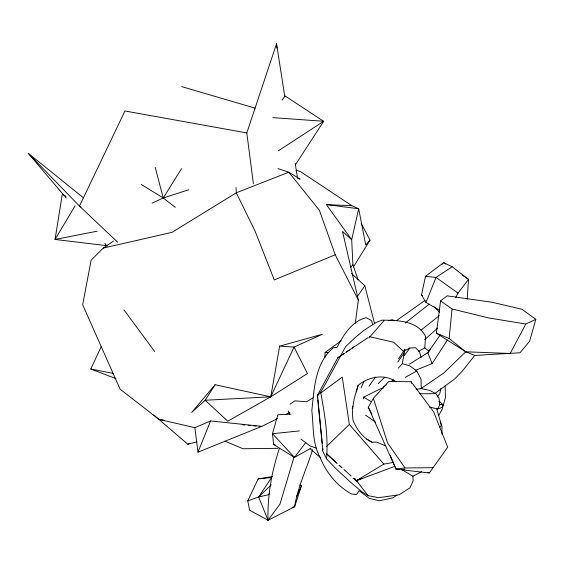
<?xml version="1.0" encoding="UTF-8"?>
<svg xmlns="http://www.w3.org/2000/svg" width="564" height="564" viewBox="0 0 564 564"><rect width="100%" height="100%" fill="white"/><g stroke="black" fill="none" stroke-linecap="round" stroke-linejoin="round"><path stroke-width="0.85" d="M363.66 398.875L363.674 397.126L381.398 388.328L383.076 388.737M272.581 476.573L258.15 478.878L247.772 500.867L249.648 510.237L268.027 520.241C267.322 495.826 271.763 471.511 279.406 448.373M324.822 357.647L325.104 352.451L341.107 340.832M396.168 381.863C384.683 373.481 368.616 376.639 358.154 385.304C354.481 396.591 351.118 408.611 353.085 420.547C356.885 429.521 362.955 438.045 372.043 442.197L376.597 442.056L385.543 445.828M428.887 351.062L424.805 347.939L425.552 336.454C417.452 320.303 397.437 320.401 381.99 320.148L376.244 322.397L363.724 330.518L355.524 337.244L345.619 346.634L325.322 384.077L320.669 392.107L317.32 396.139M401.575 469.53L412.933 476.185L413.102 480.916L409.957 487.881L399.101 494.804L378.571 497.695L368.073 495.657L361.968 491.836L350.773 482.382L335.968 468.754L326.507 458.821C328.488 436.465 324.667 414.039 320.669 392.107M467.154 299.357L468.522 279.399L452.208 266.772L443.607 262.62L425.51 276.311L421.498 295.014L425.982 302.445L439.469 310.256M535.8 319.337L525.838 324.032L510.152 353.487L465.751 351.795L449.134 338.513L452.039 308.987L440.583 300.915L447.139 295.839L492.005 302.241L522.045 309.276L535.8 319.337L529.624 341.262L519.98 352.775L474.719 355.426L465.751 351.795L436.367 333.197L440.583 300.915M355.257 323.25L358.366 300.126L342.51 231.437L351.696 239.707L352.916 264.763L358.077 279.666M398.297 368.165L402.301 363.639L404.832 349.285L404.536 350.737L409.887 348.058L415.555 347.678L419.651 351.95L421.089 357.562M279.659 346.134L270.741 396.83L227.757 421.195L205.169 400.25L215.081 384.754L270.741 396.83L307.479 373.516L294.041 347.093L279.659 346.134L322.375 334.262L294.041 347.093L270.741 396.83L205.169 400.25L191.739 412.397L215.081 384.754M312.562 449.621C306.823 468.712 297.693 486.831 294.627 506.726L268.027 520.241L258.664 496.99L271.51 477.581L258.15 478.878M441.027 388.088L439.723 393.771L437.206 396.986M356.434 391.917L358.154 385.304M438.757 401.307L440.181 402.012L442.966 404.797L442.211 407.335L437.742 408.992L429.204 406.947M352.183 408.512L352.909 406.136M294.063 456.939L279.977 504.103L268.027 520.241M299.928 484.984L301.444 485.851L294.627 506.726L292.166 507.473M253.426 183.857L246.806 132.921L276.55 43.759L284.813 96.726M269.303 493.133L268.711 494.699L258.664 496.99L247.772 500.867M425.982 302.445L436.05 277.439L452.208 266.772M259.214 426.391L261.823 426.356L197.985 452.173L210.569 420.948L261.823 426.356L277.481 418.608M361.108 387.898L363.794 381.553M296.749 496.369L301.444 485.851M437.742 408.992L439.758 404.677L438.982 398.092L435.873 393.672L429.789 390.415L421.266 388.603L416.07 389.216M115.888 378.578L90.762 369.018L101.21 346.719M455.656 297.7L458.024 293.09L468.522 279.399L462.522 275.267M317.602 398.078L317.349 395.477L337.758 357.83L344.244 353.409M368.292 407.307L373.368 398.325L388.793 381.461L411.135 381.757L433.624 411.826L447.703 447.16L429.296 472.984L396.02 469.135L368.292 407.307L371.986 414.082M438.658 415.492L442.056 409.506L445.419 397.698L445.116 385.677M75.153 205.705L55.046 239.453L106.589 245.664M353.395 266.948L370.033 240.144L361.129 223.302M181.545 168.636L163.243 197.985L152.111 203.174M415.167 370.449L432.158 363.569L447.344 340.099M295.247 165.04L323.687 121.281L285.067 95.965L282.028 100.11M398.558 358.824L404.832 349.285M357.449 296.452L364.837 285.729L351.365 273.399M397.81 361.961L404.282 352.69M440.103 335.178L427.78 352.704L409.549 364.104M368.955 386.22L375.553 377.09M439.892 427.216L441.443 425.108L436.585 408.378M404.141 355.722L409.887 348.058M305.935 442.282L294.471 457.404L273.632 444.495L272.468 433.709L277.89 414.78L291.017 414.131M474.719 355.426L462.057 371.464L454.669 378.93L435.204 393.256M430.522 349.32L427.78 352.704L432.158 363.569M350.709 267.392L352.916 264.763M441.943 264.537L443.607 262.62L445.793 264.079M368.997 337.836L383.964 320.704M370.033 240.144L365.733 245.009L358.69 208.765L351.823 205.691L300.252 171.428L296.008 170.293M113.413 241.138L103.233 248.089L91.114 260.23L82.654 304.764L120.076 389.139L158.97 419.383L194.89 427.667L210.569 420.948M378.345 383.555L384.542 377.386M258.664 496.99L271.277 484.8M465.751 351.795L443.903 372.917L420.758 388.786M326.563 446.434L349.342 424.445L342.242 377.126L320.803 392.925M424.692 339.648L437.664 328.058M420.941 330.278L439.286 315.678M405.29 323.024L429.162 304.186M421.738 471.631L412.933 476.185M317.349 395.477L318.731 394.455M382.857 387.496L386.396 384.93M391.353 381.334L393.475 379.791M396.922 320.296L425.094 300.344M346.402 351.936L349.285 349.969M352.169 348.002L354.326 346.529M397.063 495.051L392.967 497.822L379.269 500.797L369.335 498.414L359.176 490.729L356.511 494.438L351.598 494.106C337.187 486.076 326.034 472.442 319.985 457.171C312.23 443.085 313.626 426.081 311.814 410.62C314.247 388.779 315.008 362.871 333.338 347.784L337.011 347.396C343.413 335.108 351.795 321.156 366.198 317.68L371.606 320.69L372.649 324.779M290.016 404.169L294.951 400.863L306.576 401.765L313.126 397.789M337.758 357.83L344.244 353.501M345.69 352.542L368.038 337.632M278.419 150.743L323.687 121.281L272.884 117.629M393.249 462.395L383.887 464.101L356.236 480.725L353.656 478.371M310.99 448.176L294.471 457.404L272.468 433.709L299.357 430.931M405.312 377.358L416.817 370.95L421.019 379.212L421.266 388.603M418.608 351.238L424.805 347.939M285.306 414.73L290.002 412.404M153.648 414.914L187.819 444.242L190.216 443.177M358.366 300.126L335.22 254.773L274.266 279.927L255.21 231.451L236.295 192.789L235.985 187.586M361.862 478.469L356.236 480.725L394.878 466.329M188.848 189.73L163.243 197.985L141.36 184.527M187.819 444.242L196.97 441.824M388.314 320.712L392.403 319.703L394.8 320.81M103.233 248.089L171.971 232.354L236.295 192.789L288.782 172.203L300.104 179.119L298.469 178.492M97.184 231.205L55.046 239.453L62.294 194.122L65.953 196.272M390.316 455.409L396.02 469.135L405.037 467.958L432.926 467.676M277.833 448.324L243.028 448.747L224.846 441.104M419.221 393.771L435.873 393.672M325.104 352.451L328.593 352.465M326.359 204.605L358.69 208.765L351.696 239.707L326.359 204.605L351.823 205.691M396.02 469.135L399.538 469.333M403.056 469.53L404.811 469.629M242.957 424.805L244.706 424.974M248.216 425.312L250.846 425.566M253.476 425.82L256.112 426.074M425.51 276.311L436.05 277.439L458.024 293.09M439.504 404.247L442.966 404.797M525.838 324.032L488.812 317.969L452.039 308.987M158.97 419.383L164.131 420.236M246.806 132.921L124.947 110.981L79.475 206.093L117.791 242.323M90.762 369.018L113.54 373.453M369.476 336.666L393.7 342.263L403.88 351.724M273.632 444.495L275.295 444.904M181.678 86.616L255.161 108.168M402.301 363.639L409.831 365.909L416.817 370.95M277.989 168.565L288.782 172.203L319.344 210.217L335.22 254.773M316.51 448.26L310.052 445.941L300.964 439.123M436.367 333.197L449.134 338.513M427.829 472.336L429.296 472.984M366.748 439.166L372.043 442.197M363.674 397.126L370.823 401.427M80.962 207.037L79.475 206.093L28.2 153.232L83.507 197.872M365.528 415.132L375.561 422.175M175.319 207.348L163.243 197.985L155.269 167.466M310.2 448.782L320.803 457.926M421.498 295.014L422.788 296.171M326.182 453.498L337.075 463.46M338.999 465.222L341.565 467.563M353.099 478.11L356.949 481.628M326.626 453.632L336.927 463.058M339.5 465.413L342.073 467.767M344.005 469.537L351.083 476.016M434.125 306.76L439.525 312.23M349.342 424.445L383.887 464.101M28.2 153.232L66.242 198.013M104.855 243.465L107.125 246.137M354.707 478.286L368.073 495.657M123.988 309.932L154.649 351.471M405.037 467.958L387.531 442.881L373.368 398.325M322.298 450.142L326.507 458.821M440.244 422.337L441.986 426.158L441.993 434.315M411.135 381.757L411.635 383.337M288.528 411.128L289.417 414.505M364.837 285.729L374.609 323.75M295.247 163.588L297.552 178.351M194.89 427.667L197.985 452.173M317.779 399.813L322.333 445.764M322.594 448.359L322.763 450.093M317.497 395.138L322.291 443.642M322.545 446.244L322.89 449.705M276.55 43.759L276.938 48.13"/></g></svg>
